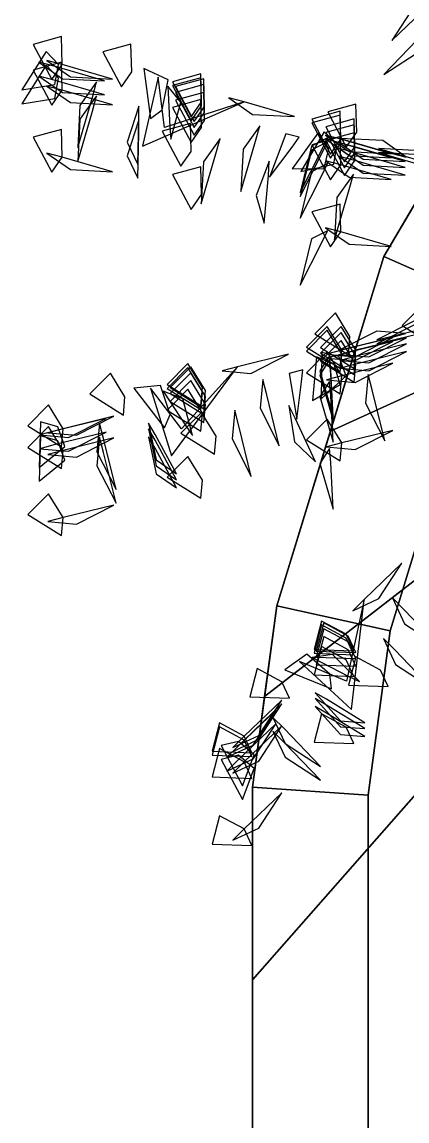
# Model space of a CAD drawing. Header units: millimetres. Extents: x 116.8 to 135.8, y -35.1 to -13.1.
# Drawn here: x 118.245 to 119.244, y -18.006 to -15.154 of the extents above; entities that cross this region are included whole.
import ezdxf

# ---------------------------------------------------------------- set-up
doc = ezdxf.new("R2010")
doc.units = ezdxf.units.MM
for name, color, linetype in [('FOGLIE', 62, 'CONTINUOUS'), ('PARETE_INTERNA', 7, 'CONTINUOUS'), ('PRATO', 83, 'CONTINUOUS'), ('RIVESTIMENTO', 33, 'CONTINUOUS')]:
    doc.layers.add(name, color=color, linetype=linetype)

msp = doc.modelspace()

# ---------------------------------------------------------------- linework, layer by layer
at = {"layer": 'FOGLIE'}
for points in [[(119.303243, -15.107682, 1.961994), (119.332412, -15.078513, 1.961994), (119.26487, -15.109972, 1.896805), (119.205036, -15.2017, 1.954424)], [(118.34968, -15.264016, 3.189234), (118.347754, -15.191721, 3.155979), (118.274419, -15.21177, 3.049866), (118.32275, -15.302749, 3.16339)], [(119.284987, -15.224363, 2.605883), (119.31583, -15.203026, 2.623059), (119.269482, -15.200965, 2.535602), (119.184049, -15.290226, 2.542517)], [(118.340031, -15.263628, 3.615469), (118.307761, -15.22992, 3.550982), (118.245302, -15.330168, 3.495401), (118.330288, -15.316098, 3.622209)], [(118.529986, -15.283079, 1.638587), (118.528059, -15.210785, 1.605332), (118.454725, -15.230834, 1.499219), (118.503055, -15.321813, 1.612743)], [(118.34968, -15.330584, 2.170472), (118.347754, -15.258289, 2.137218), (118.274419, -15.278338, 2.031104), (118.32275, -15.369317, 2.144629)], [(118.329022, -15.268722, 3.600412), (118.289177, -15.258046, 3.600412), (118.350192, -15.300809, 3.535223), (118.459548, -15.306763, 3.592842)], [(118.34968, -15.264016, 3.189234), (118.309836, -15.25334, 3.189234), (118.370851, -15.296103, 3.124045), (118.480206, -15.302058, 3.181664)], [(118.340031, -15.299472, 3.467007), (118.307761, -15.265764, 3.40252), (118.245302, -15.366012, 3.346939), (118.330288, -15.351942, 3.473747)], [(118.608953, -15.381236, 1.802949), (118.624277, -15.303595, 1.794393), (118.561192, -15.274728, 1.683817), (118.578471, -15.403755, 1.764776)], [(118.711204, -15.360886, 3.052922), (118.709278, -15.288591, 3.019667), (118.635943, -15.30864, 2.913553), (118.684274, -15.399619, 3.027078)], [(118.329022, -15.304566, 3.451949), (118.289177, -15.29389, 3.451949), (118.350192, -15.336653, 3.386761), (118.459548, -15.342607, 3.44438)], [(118.427817, -15.349193, 3.669904), (118.438493, -15.309349, 3.669904), (118.39573, -15.370363, 3.604716), (118.389775, -15.479719, 3.662335)], [(118.821787, -15.361267, 1.681351), (118.615301, -15.427901, 1.832384), (118.598341, -15.29652, 1.750938), (118.558239, -15.475707, 1.763289)], [(118.711204, -15.371127, 2.699683), (118.709278, -15.298833, 2.666429), (118.635943, -15.318882, 2.560315), (118.684274, -15.40986, 2.673839)], [(118.718951, -15.373203, 3.520228), (118.717024, -15.300908, 3.486974), (118.64369, -15.320957, 3.38086), (118.692021, -15.411936, 3.494385)], [(118.718951, -15.388565, 3.888825), (118.717024, -15.31627, 3.855571), (118.64369, -15.336319, 3.749457), (118.692021, -15.427298, 3.862982)], [(118.34968, -15.330584, 2.170472), (118.309836, -15.319908, 2.170472), (118.370851, -15.362671, 2.105284), (118.480206, -15.368625, 2.162903)], [(118.427817, -15.385037, 3.521442), (118.438493, -15.345193, 3.521442), (118.39573, -15.406207, 3.456253), (118.389775, -15.515563, 3.513872)], [(118.628961, -15.426799, 2.249863), (118.631678, -15.457728, 2.277021), (118.657305, -15.362102, 2.277032), (118.623518, -15.319876, 2.165724)], [(118.718951, -15.409047, 3.371765), (118.717024, -15.336752, 3.338511), (118.64369, -15.356801, 3.232397), (118.692021, -15.44778, 3.345922)], [(118.548786, -15.406337, 3.439602), (118.548615, -15.372125, 3.416558), (118.518317, -15.465467, 3.40351), (118.545795, -15.523169, 3.509479)], [(118.711204, -15.427454, 2.03416), (118.709278, -15.355159, 2.000906), (118.635943, -15.375208, 1.894792), (118.684274, -15.466187, 2.008317)], [(118.821787, -15.361267, 1.681351), (118.781943, -15.350591, 1.681351), (118.842957, -15.393354, 1.616163), (118.952313, -15.399309, 1.673782)], [(119.113589, -15.439455, 1.724116), (119.111662, -15.36716, 1.690862), (119.038328, -15.38721, 1.584748), (119.086658, -15.478188, 1.698272)], [(119.072728, -15.457756, 2.91661), (119.070802, -15.385461, 2.883355), (118.997467, -15.40551, 2.777241), (119.045798, -15.496489, 2.890766)], [(119.072728, -15.467997, 2.563371), (119.070801, -15.395703, 2.530116), (118.997467, -15.415752, 2.424003), (119.045798, -15.506731, 2.537527)], [(118.34968, -15.504684, 2.646577), (118.347754, -15.432389, 2.613323), (118.274419, -15.452438, 2.507209), (118.32275, -15.543417, 2.620733)], [(118.548786, -15.442182, 3.291139), (118.548615, -15.407969, 3.268095), (118.518317, -15.501311, 3.255047), (118.545795, -15.559014, 3.361017)], [(118.684004, -15.489551, 1.965447), (118.682078, -15.417257, 1.932193), (118.608743, -15.437306, 1.826079), (118.657074, -15.528284, 1.939604)], [(118.851316, -15.46267, 3.210185), (118.861992, -15.422825, 3.210185), (118.819229, -15.48384, 3.144997), (118.813275, -15.593195, 3.202616)], [(119.108881, -15.477684, 3.440045), (119.106954, -15.40539, 3.40679), (119.03362, -15.425439, 3.300676), (119.08195, -15.516417, 3.414201)], [(119.108881, -15.493046, 3.808642), (119.106954, -15.420751, 3.775387), (119.03362, -15.4408, 3.669274), (119.08195, -15.531779, 3.782798)], [(118.748419, -15.495492, 2.183835), (118.759095, -15.455648, 2.183835), (118.716332, -15.516663, 2.118647), (118.710377, -15.626018, 2.176266)], [(118.946424, -15.478344, 3.025544), (118.964242, -15.452917, 3.052702), (118.929386, -15.44359, 2.960512), (118.887176, -15.556034, 2.930699)], [(119.041644, -15.481864, 2.025198), (119.012468, -15.441827, 1.962893), (118.946528, -15.534378, 1.898658), (119.029251, -15.534146, 2.027722)], [(119.021765, -15.488592, 3.14854), (119.037808, -15.454692, 3.165716), (118.996639, -15.476081, 3.078259), (118.967283, -15.596099, 3.085174)], [(119.062859, -15.469864, 2.301023), (119.02943, -15.438768, 2.235818), (118.968513, -15.541853, 2.183832), (119.0542, -15.522282, 2.309433)], [(119.072728, -15.524324, 1.897848), (119.070801, -15.452029, 1.864594), (118.997467, -15.472078, 1.75848), (119.045798, -15.563057, 1.872005)], [(119.072728, -15.457756, 2.91661), (119.032884, -15.44708, 2.91661), (119.093899, -15.489843, 2.851421), (119.203254, -15.495798, 2.90904)], [(119.072728, -15.467997, 2.563371), (119.032884, -15.457321, 2.563371), (119.093899, -15.500084, 2.498182), (119.203254, -15.506039, 2.555801)], [(119.108881, -15.513529, 3.291582), (119.106954, -15.441234, 3.258328), (119.03362, -15.461283, 3.152214), (119.08195, -15.552262, 3.265738)], [(119.202247, -15.493716, 4.610725), (119.242091, -15.504392, 4.610725), (119.181077, -15.461629, 4.545537), (119.071721, -15.455674, 4.603155)], [(119.021765, -15.498833, 2.795301), (119.037808, -15.464933, 2.812477), (118.996639, -15.486322, 2.72502), (118.967283, -15.60634, 2.731935)], [(119.108881, -15.477684, 3.440045), (119.069036, -15.467008, 3.440045), (119.130051, -15.509771, 3.374856), (119.239407, -15.515726, 3.432475)], [(119.108881, -15.493046, 3.808642), (119.069036, -15.48237, 3.808642), (119.130051, -15.525133, 3.743453), (119.239407, -15.531088, 3.801072)], [(119.300375, -15.520009, 4.314046), (119.340219, -15.530685, 4.314046), (119.279205, -15.487922, 4.248857), (119.169849, -15.481968, 4.306476)], [(118.34968, -15.504684, 2.646577), (118.309836, -15.494008, 2.646577), (118.370851, -15.536771, 2.581389), (118.480206, -15.542726, 2.639008)], [(118.884631, -15.55172, 2.150912), (118.886913, -15.514998, 2.13226), (118.852698, -15.604377, 2.106925), (118.873589, -15.675865, 2.205754)], [(119.072728, -15.524324, 1.897848), (119.032884, -15.513648, 1.897848), (119.093899, -15.556411, 1.83266), (119.203254, -15.562365, 1.890279)], [(119.108881, -15.513529, 3.291582), (119.069036, -15.502852, 3.291582), (119.130051, -15.545616, 3.226394), (119.239407, -15.55157, 3.284012)], [(119.300375, -15.53025, 4.457389), (119.340219, -15.540927, 4.457389), (119.279205, -15.498163, 4.392201), (119.169849, -15.492209, 4.44982)], [(118.711204, -15.601554, 2.510265), (118.709278, -15.529259, 2.477011), (118.635943, -15.549308, 2.370897), (118.684274, -15.640287, 2.484421)], [(119.021765, -15.555159, 2.129779), (119.037808, -15.52126, 2.146954), (118.996639, -15.542648, 2.059498), (118.967283, -15.662667, 2.066413)], [(119.094449, -15.588211, 1.961994), (119.105125, -15.548366, 1.961994), (119.062362, -15.609381, 1.896805), (119.056407, -15.718737, 1.954424)], [(119.072728, -15.698424, 2.373953), (119.070802, -15.626129, 2.340699), (118.997467, -15.646178, 2.234585), (119.045798, -15.737157, 2.348109)], [(119.072728, -15.698424, 2.373953), (119.032884, -15.687748, 2.373953), (119.093899, -15.730511, 2.308765), (119.203254, -15.736466, 2.366383)], [(119.021765, -15.72926, 2.605883), (119.037808, -15.69536, 2.623059), (118.996639, -15.716749, 2.535602), (118.967283, -15.836767, 2.542517)], [(119.322877, -15.949086, 1.951303), (119.285061, -15.88744, 1.918048), (119.231576, -15.94147, 1.811935), (119.318921, -15.996095, 1.925459)], [(119.09609, -15.970363, 1.724116), (119.058274, -15.908717, 1.690862), (119.004789, -15.962747, 1.584748), (119.092134, -16.017372, 1.698272)], [(119.074975, -16.00527, 2.91661), (119.037159, -15.943624, 2.883355), (118.983674, -15.997654, 2.777241), (119.071019, -16.052279, 2.890766)], [(119.111127, -16.005824, 3.440045), (119.073311, -15.944178, 3.40679), (119.019826, -15.998208, 3.300676), (119.107171, -16.052833, 3.414201)], [(119.298128, -15.946731, 4.314046), (119.337973, -15.936055, 4.314046), (119.263751, -15.929528, 4.248857), (119.166069, -15.979049, 4.306476)], [(119.298128, -15.956972, 4.457389), (119.337973, -15.946296, 4.457389), (119.263751, -15.939769, 4.392201), (119.166069, -15.989291, 4.44982)], [(119.074975, -16.015511, 2.563371), (119.037159, -15.953865, 2.530116), (118.983674, -16.007896, 2.424003), (119.071019, -16.06252, 2.537527)], [(119.111127, -16.021186, 3.808642), (119.073311, -15.95954, 3.775387), (119.019826, -16.01357, 3.669274), (119.107171, -16.068195, 3.782798)], [(119.074975, -16.00527, 2.91661), (119.03513, -16.015946, 2.91661), (119.109352, -16.022473, 2.851421), (119.207034, -15.972952, 2.90904)], [(119.2, -15.973024, 4.610725), (119.239845, -15.962348, 4.610725), (119.165623, -15.955822, 4.545537), (119.067941, -16.005343, 4.603155)], [(119.111127, -16.005824, 3.440045), (119.071283, -16.0165, 3.440045), (119.145505, -16.023027, 3.374856), (119.243187, -15.973506, 3.432475)], [(119.111127, -16.041668, 3.291582), (119.073311, -15.980023, 3.258328), (119.019826, -16.034053, 3.152214), (119.107171, -16.088677, 3.265738)], [(119.074975, -16.015511, 2.563371), (119.03513, -16.026187, 2.563371), (119.109352, -16.032714, 2.498182), (119.207034, -15.983193, 2.555801)], [(119.111127, -16.021186, 3.808642), (119.071283, -16.031862, 3.808642), (119.145505, -16.038389, 3.743453), (119.243187, -15.988868, 3.801072)], [(118.804288, -16.048551, 1.681351), (118.764444, -16.059227, 1.681351), (118.838666, -16.065754, 1.616163), (118.936348, -16.016233, 1.673782)], [(119.074975, -16.071838, 1.897848), (119.037159, -16.010192, 1.864594), (118.983674, -16.064222, 1.75848), (119.071019, -16.118847, 1.872005)], [(119.054988, -16.043062, 2.025198), (119.009702, -16.022977, 1.962893), (118.998873, -16.136099, 1.898658), (119.070397, -16.094536, 2.027722)], [(119.046257, -16.057456, 3.14854), (119.043201, -16.020076, 3.165716), (119.018242, -16.059184, 3.078259), (119.052828, -16.177801, 3.085174)], [(119.046257, -16.067697, 2.795301), (119.043201, -16.030317, 2.812477), (119.018242, -16.069425, 2.72502), (119.052828, -16.188042, 2.731935)], [(119.067361, -16.022062, 2.301023), (119.022863, -16.011847, 2.235818), (119.02165, -16.13158, 2.183832), (119.086071, -16.071787, 2.309433)], [(119.111127, -16.041668, 3.291582), (119.071283, -16.052345, 3.291582), (119.145505, -16.058871, 3.226394), (119.243187, -16.00935, 3.284012)], [(118.804288, -16.048551, 1.681351), (118.658783, -16.2095, 1.832384), (118.578405, -16.104201, 1.750938), (118.633268, -16.279432, 1.763289)], [(118.713451, -16.10214, 3.052922), (118.675635, -16.040494, 3.019667), (118.62215, -16.094524, 2.913553), (118.709495, -16.149149, 3.027078)], [(118.713451, -16.112381, 2.699683), (118.675635, -16.050735, 2.666429), (118.62215, -16.104766, 2.560315), (118.709495, -16.15939, 2.673839)], [(118.721198, -16.110305, 3.520228), (118.683382, -16.04866, 3.486974), (118.629897, -16.10269, 3.38086), (118.717242, -16.157314, 3.494385)], [(118.970766, -16.087623, 3.025544), (118.973483, -16.056695, 3.052702), (118.938633, -16.066045, 2.960512), (118.9583, -16.184529, 2.930699)], [(119.074975, -16.071838, 1.897848), (119.03513, -16.082514, 1.897848), (119.109352, -16.089041, 1.83266), (119.207034, -16.03952, 1.890279)], [(118.512487, -16.126739, 1.638587), (118.474671, -16.065093, 1.605332), (118.421186, -16.119123, 1.499219), (118.508531, -16.173748, 1.612743)], [(118.721198, -16.125667, 3.888825), (118.683382, -16.064021, 3.855571), (118.629897, -16.118052, 3.749457), (118.717242, -16.172676, 3.862982)], [(118.721198, -16.14615, 3.371765), (118.683382, -16.084504, 3.338511), (118.629897, -16.138534, 3.232397), (118.717242, -16.193159, 3.345922)], [(118.880562, -16.121603, 3.210185), (118.869886, -16.081759, 3.210185), (118.863359, -16.155981, 3.144997), (118.91288, -16.253663, 3.202616)], [(119.046257, -16.124024, 2.129779), (119.043201, -16.086644, 2.146954), (119.018242, -16.125752, 2.059498), (119.052828, -16.244369, 2.066413)], [(119.153892, -16.108759, 1.961994), (119.143216, -16.068914, 1.961994), (119.136689, -16.143136, 1.896805), (119.18621, -16.240818, 1.954424)], [(118.629953, -16.172261, 1.802949), (118.604403, -16.09736, 1.794393), (118.535337, -16.103903, 1.683817), (118.614814, -16.207004, 1.764776)], [(118.670062, -16.201716, 2.249863), (118.687879, -16.227142, 2.277021), (118.66226, -16.131515, 2.277032), (118.611886, -16.111839, 2.165724)], [(118.713451, -16.168708, 2.03416), (118.675635, -16.107062, 2.000906), (118.62215, -16.161092, 1.894792), (118.709495, -16.215717, 2.008317)], [(118.351927, -16.209251, 2.835995), (118.314111, -16.147605, 2.802741), (118.260626, -16.201636, 2.696627), (118.347971, -16.25626, 2.810151)], [(118.749107, -16.228539, 1.965447), (118.711291, -16.166894, 1.932193), (118.657806, -16.220924, 1.826079), (118.745151, -16.275548, 1.939604)], [(118.807862, -16.201477, 2.183835), (118.797186, -16.161633, 2.183835), (118.790659, -16.235855, 2.118647), (118.84018, -16.333537, 2.176266)], [(118.953939, -16.182066, 2.150912), (118.937555, -16.149123, 2.13226), (118.952613, -16.243634, 2.106925), (119.006448, -16.295099, 2.205754)], [(118.338255, -16.204871, 3.615469), (118.293455, -16.191814, 3.550982), (118.289488, -16.309861, 3.495401), (118.356053, -16.255182, 3.622209)], [(118.331268, -16.214787, 3.600412), (118.291424, -16.225463, 3.600412), (118.365646, -16.23199, 3.535223), (118.463328, -16.182469, 3.592842)], [(118.351927, -16.209251, 2.835995), (118.312082, -16.219928, 2.835995), (118.386304, -16.226454, 2.770807), (118.483986, -16.176933, 2.828425)], [(118.457063, -16.23508, 3.669904), (118.446386, -16.195235, 3.669904), (118.43986, -16.269457, 3.604716), (118.489381, -16.367139, 3.662335)], [(118.590397, -16.224083, 3.439602), (118.573144, -16.19454, 3.416558), (118.593576, -16.290525, 3.40351), (118.646223, -16.326758, 3.509479)], [(119.074975, -16.245938, 2.373953), (119.037159, -16.184292, 2.340699), (118.983674, -16.238322, 2.234585), (119.071019, -16.292947, 2.348109)], [(118.351927, -16.265578, 2.170472), (118.314111, -16.203932, 2.137218), (118.260626, -16.257962, 2.031104), (118.347971, -16.312587, 2.144629)], [(118.338255, -16.240715, 3.467007), (118.293455, -16.227658, 3.40252), (118.289488, -16.345705, 3.346939), (118.356053, -16.291026, 3.473747)], [(118.331268, -16.250631, 3.451949), (118.291424, -16.261307, 3.451949), (118.365646, -16.267834, 3.386761), (118.463328, -16.218313, 3.44438)], [(118.457063, -16.270924, 3.521442), (118.446386, -16.231079, 3.521442), (118.43986, -16.305301, 3.456253), (118.489381, -16.402983, 3.513872)], [(118.590397, -16.239445, 3.808199), (118.573144, -16.209901, 3.785155), (118.593576, -16.305887, 3.772107), (118.646223, -16.34212, 3.878076)], [(118.590397, -16.259928, 3.291139), (118.573144, -16.230384, 3.268095), (118.593576, -16.326369, 3.255047), (118.646223, -16.362602, 3.361017)], [(119.074975, -16.245938, 2.373953), (119.03513, -16.256614, 2.373953), (119.109352, -16.263141, 2.308765), (119.207034, -16.21362, 2.366383)], [(118.351927, -16.265578, 2.170472), (118.312082, -16.276254, 2.170472), (118.386304, -16.282781, 2.105284), (118.483986, -16.23326, 2.162903)], [(118.713451, -16.342808, 2.510265), (118.675635, -16.281162, 2.477011), (118.62215, -16.335192, 2.370897), (118.709495, -16.389817, 2.484421)], [(119.046257, -16.298124, 2.605883), (119.043201, -16.260744, 2.623059), (119.018242, -16.299852, 2.535602), (119.052828, -16.418469, 2.542517)], [(118.351927, -16.439678, 2.646577), (118.314111, -16.378032, 2.613323), (118.260626, -16.432062, 2.507209), (118.347971, -16.486687, 2.620733)], [(118.351927, -16.439678, 2.646577), (118.312082, -16.450354, 2.646577), (118.386304, -16.456881, 2.581389), (118.483986, -16.40736, 2.639008)], [(119.132776, -16.652505, 1.681351), (119.103608, -16.681673, 1.681351), (119.171149, -16.650215, 1.616163), (119.230984, -16.558487, 1.673782)], [(119.132776, -16.652505, 1.681351), (119.087239, -16.864644, 1.832384), (118.96498, -16.813641, 1.750938), (119.100109, -16.937964, 1.763289)], [(119.235357, -16.677633, 3.210185), (119.206189, -16.648465, 3.210185), (119.237647, -16.716007, 3.144997), (119.329375, -16.775841, 3.202616)], [(119.086023, -16.742961, 3.052922), (119.022451, -16.708483, 3.019667), (119.003147, -16.782017, 2.913553), (119.106102, -16.78565, 3.027078)], [(119.091694, -16.747531, 3.520228), (119.028122, -16.713053, 3.486974), (119.008818, -16.786587, 3.38086), (119.111773, -16.79022, 3.494385)], [(119.086023, -16.753203, 2.699683), (119.022451, -16.718724, 2.666429), (119.003147, -16.792258, 2.560315), (119.106102, -16.795892, 2.673839)], [(119.091694, -16.762893, 3.888825), (119.028122, -16.728414, 3.855571), (119.008818, -16.801948, 3.749457), (119.111773, -16.805582, 3.862982)], [(119.091694, -16.783376, 3.371765), (119.028122, -16.748897, 3.338511), (119.008818, -16.822431, 3.232397), (119.111773, -16.826065, 3.345922)], [(119.212334, -16.783157, 2.183835), (119.183166, -16.753988, 2.183835), (119.214624, -16.82153, 2.118647), (119.306352, -16.881364, 2.176266)], [(119.043652, -16.846809, 1.802949), (118.984075, -16.794718, 1.794393), (118.927533, -16.834918, 1.683817), (119.047913, -16.884467, 1.764776)], [(119.093115, -16.852263, 2.249863), (119.121258, -16.865374, 2.277021), (119.051258, -16.795368, 2.277032), (118.997795, -16.803516, 2.165724)], [(119.086023, -16.809529, 2.03416), (119.022451, -16.77505, 2.000906), (119.003147, -16.848584, 1.894792), (119.106102, -16.852218, 2.008317)], [(119.174982, -16.83597, 1.965447), (119.111409, -16.801492, 1.932193), (119.092105, -16.875026, 1.826079), (119.19506, -16.878659, 1.939604)], [(118.919162, -16.866118, 1.638587), (118.85559, -16.83164, 1.605332), (118.836286, -16.905174, 1.499219), (118.939241, -16.908807, 1.612743)], [(118.821369, -17.007615, 3.189234), (118.792201, -17.036783, 3.189234), (118.859743, -17.005325, 3.124045), (118.919577, -16.913597, 3.181664)], [(119.035307, -16.911466, 3.439602), (119.005593, -16.894507, 3.416558), (119.071281, -16.967417, 3.40351), (119.134991, -16.972472, 3.509479)], [(119.035307, -16.926828, 3.808199), (119.005593, -16.909869, 3.785155), (119.071281, -16.982779, 3.772107), (119.134991, -16.987834, 3.878076)], [(118.806246, -17.03298, 3.600412), (118.777078, -17.062148, 3.600412), (118.84462, -17.030689, 3.535223), (118.904454, -16.938962, 3.592842)], [(118.821369, -17.017856, 2.835995), (118.792201, -17.047025, 2.835995), (118.859743, -17.015566, 2.770807), (118.919577, -16.923838, 2.828425)], [(119.035307, -16.94731, 3.291139), (119.005593, -16.930352, 3.268095), (119.071281, -17.003262, 3.255047), (119.134991, -17.008316, 3.361017)], [(118.821369, -17.007615, 3.189234), (118.757797, -16.973137, 3.155979), (118.738493, -17.04667, 3.049866), (118.841448, -17.050304, 3.16339)], [(118.925334, -16.987657, 3.669904), (118.896166, -16.958488, 3.669904), (118.927624, -17.02603, 3.604716), (119.019352, -17.085864, 3.662335)], [(119.086023, -16.983629, 2.510265), (119.022451, -16.949151, 2.477011), (119.003147, -17.022685, 2.370897), (119.106102, -17.026318, 2.484421)], [(118.821369, -17.017856, 2.835995), (118.757797, -16.983378, 2.802741), (118.738493, -17.056912, 2.696627), (118.841448, -17.060545, 2.810151)], [(118.806246, -17.068824, 3.451949), (118.777078, -17.097992, 3.451949), (118.84462, -17.066533, 3.386761), (118.904454, -16.974806, 3.44438)], [(118.821369, -17.074183, 2.170472), (118.792201, -17.103351, 2.170472), (118.859743, -17.071893, 2.105284), (118.919577, -16.980165, 2.162903)], [(118.925334, -17.023501, 3.521442), (118.896166, -16.994333, 3.521442), (118.927624, -17.061874, 3.456253), (119.019352, -17.121709, 3.513872)], [(118.807339, -17.020899, 3.615469), (118.762013, -17.031991, 3.550982), (118.8176, -17.136206, 3.495401), (118.847908, -17.055571, 3.622209)], [(118.821369, -17.074183, 2.170472), (118.757797, -17.039704, 2.137218), (118.738493, -17.113238, 2.031104), (118.841448, -17.116872, 2.144629)], [(118.807339, -17.056743, 3.467007), (118.762013, -17.067835, 3.40252), (118.8176, -17.17205, 3.346939), (118.847908, -17.091415, 3.473747)], [(118.821369, -17.248283, 2.646577), (118.792201, -17.277451, 2.646577), (118.859743, -17.245993, 2.581389), (118.919577, -17.154265, 2.639008)], [(118.821369, -17.248283, 2.646577), (118.757797, -17.213805, 2.613323), (118.738493, -17.287338, 2.507209), (118.841448, -17.290972, 2.620733)]]:
    msp.add_3dface(points, dxfattribs=at)
at = {"layer": 'PARETE_INTERNA'}
for points in [[(119.755518, -14.793473, 0.8), (119.183839, -15.762547, 0.8), (119.183839, -15.762547, 0.5), (119.755518, -14.793473, 0.5)], [(119.183839, -15.762547, 0.8), (119.460328, -15.884296, 0.8), (119.992668, -14.981907, 0.8), (119.755518, -14.793473, 0.8)], [(119.183839, -15.762547, 0.8), (118.906694, -16.669378, 0.8), (118.906694, -16.669378, 0.5), (119.183839, -15.762547, 0.5)], [(118.906694, -16.669378, 0.8), (119.200716, -16.733758, 0.8), (119.460328, -15.884296, 0.8), (119.183839, -15.762547, 0.8)], [(119.460328, -15.884296, 0.5), (119.183839, -15.762547, 0.5), (119.183839, -15.762547, 0.8), (119.460328, -15.884296, 0.8)], [(119.200716, -16.733758, 0.5), (119.460328, -15.884296, 0.5), (119.460328, -15.884296, 0.8), (119.200716, -16.733758, 0.8)], [(118.906694, -16.669378, 0.8), (118.843016, -17.1399, 0.8), (118.843016, -17.1399, 0.5), (118.906694, -16.669378, 0.5)], [(118.843016, -17.1399, 0.8), (119.143016, -17.160108, 0.8), (119.200716, -16.733758, 0.8), (118.906694, -16.669378, 0.8)], [(119.200716, -16.733758, 0.5), (118.906694, -16.669378, 0.5), (118.906694, -16.669378, 0.8), (119.200716, -16.733758, 0.8)], [(119.143016, -17.160108, 0.5), (119.200716, -16.733758, 0.5), (119.200716, -16.733758, 0.8), (119.143016, -17.160108, 0.8)], [(118.843016, -17.1399, 0.8), (118.843016, -18.1399, 0.8), (118.843016, -18.1399, 0.5), (118.843016, -17.1399, 0.5)], [(118.843016, -18.1399, 0.8), (119.143016, -18.1399, 0.8), (119.143016, -17.160108, 0.8), (118.843016, -17.1399, 0.8)], [(119.143016, -17.160108, 0.5), (118.843016, -17.1399, 0.5), (118.843016, -17.1399, 0.8), (119.143016, -17.160108, 0.8)], [(119.143016, -18.1399, 0.5), (119.143016, -17.160108, 0.5), (119.143016, -17.160108, 0.8), (119.143016, -18.1399, 0.8)]]:
    msp.add_3dface(points, dxfattribs=at)
at = {"layer": 'PRATO'}
for points in [[(119.183839, -15.762547, -0.0183), (119.755518, -14.793473, -0.0183), (119.755518, -14.793473), (119.183839, -15.762547)], [(119.183839, -15.762547), (119.469678, -15.27801), (120.797931, -15.417286), (119.045266, -16.215963)], [(119.469678, -15.27801, -0.0183), (119.183839, -15.762547, -0.0183), (119.045266, -16.215963, -0.0183), (120.797931, -15.417286, -0.0183)], [(121.268016, -18.1399), (118.843016, -18.1399), (118.843016, -17.6399), (120.797931, -15.417286)], [(120.797931, -15.417286), (118.843016, -17.6399), (118.843016, -17.1399), (118.874855, -16.904639)], [(118.843016, -17.6399, -0.0183), (120.797931, -15.417286, -0.0183), (118.874855, -16.904639, -0.0183), (118.843016, -17.1399, -0.0183)], [(118.843016, -18.1399, -0.0183), (121.268016, -18.1399, -0.0183), (120.797931, -15.417286, -0.0183), (118.843016, -17.6399, -0.0183)], [(119.045266, -16.215963), (120.797931, -15.417286), (118.874855, -16.904639), (118.906694, -16.669378)], [(120.797931, -15.417286, -0.0183), (119.045266, -16.215963, -0.0183), (118.906694, -16.669378, -0.0183), (118.874855, -16.904639, -0.0183)], [(118.906694, -16.669378, -0.0183), (119.183839, -15.762547, -0.0183), (119.183839, -15.762547), (118.906694, -16.669378)], [(118.843016, -17.1399, -0.0183), (118.906694, -16.669378, -0.0183), (118.906694, -16.669378), (118.843016, -17.1399)], [(118.843016, -18.1399, -0.0183), (118.843016, -17.1399, -0.0183), (118.843016, -17.1399), (118.843016, -18.1399)]]:
    msp.add_3dface(points, dxfattribs=at)
at = {"layer": 'RIVESTIMENTO'}
for points in [[(119.755518, -14.793473, 0.5), (119.183839, -15.762547, 0.5), (119.183839, -15.762547), (119.755518, -14.793473)], [(119.183839, -15.762547, 0.5), (119.460328, -15.884296, 0.5), (119.992668, -14.981907, 0.5), (119.755518, -14.793473, 0.5)], [(119.183839, -15.762547, 0.5), (118.906694, -16.669378, 0.5), (118.906694, -16.669378), (119.183839, -15.762547)], [(118.906694, -16.669378, 0.5), (119.200716, -16.733758, 0.5), (119.460328, -15.884296, 0.5), (119.183839, -15.762547, 0.5)], [(119.183839, -15.762547), (119.460328, -15.884296), (119.460328, -15.884296, 0.5), (119.183839, -15.762547, 0.5)], [(119.200716, -16.733758), (119.460328, -15.884296), (119.460328, -15.884296, 0.5), (119.200716, -16.733758, 0.5)], [(118.906694, -16.669378), (119.200716, -16.733758), (119.143016, -17.160108), (118.843016, -17.1399)], [(118.843016, -17.1399, 0.5), (119.143016, -17.160108, 0.5), (119.200716, -16.733758, 0.5), (118.906694, -16.669378, 0.5)], [(118.906694, -16.669378, 0.5), (118.843016, -17.1399, 0.5), (118.843016, -17.1399), (118.906694, -16.669378)], [(118.906694, -16.669378), (119.200716, -16.733758), (119.200716, -16.733758, 0.5), (118.906694, -16.669378, 0.5)], [(119.143016, -17.160108), (119.200716, -16.733758), (119.200716, -16.733758, 0.5), (119.143016, -17.160108, 0.5)], [(118.843016, -17.1399, 0.5), (118.843016, -18.1399, 0.5), (118.843016, -18.1399), (118.843016, -17.1399)], [(118.843016, -18.1399, 0.5), (119.143016, -18.1399, 0.5), (119.143016, -17.160108, 0.5), (118.843016, -17.1399, 0.5)], [(118.843016, -17.1399), (119.143016, -17.160108), (119.143016, -17.160108, 0.5), (118.843016, -17.1399, 0.5)], [(119.143016, -18.1399), (119.143016, -17.160108), (119.143016, -17.160108, 0.5), (119.143016, -18.1399, 0.5)]]:
    msp.add_3dface(points, dxfattribs=at)

doc.saveas('drawing.dxf')
